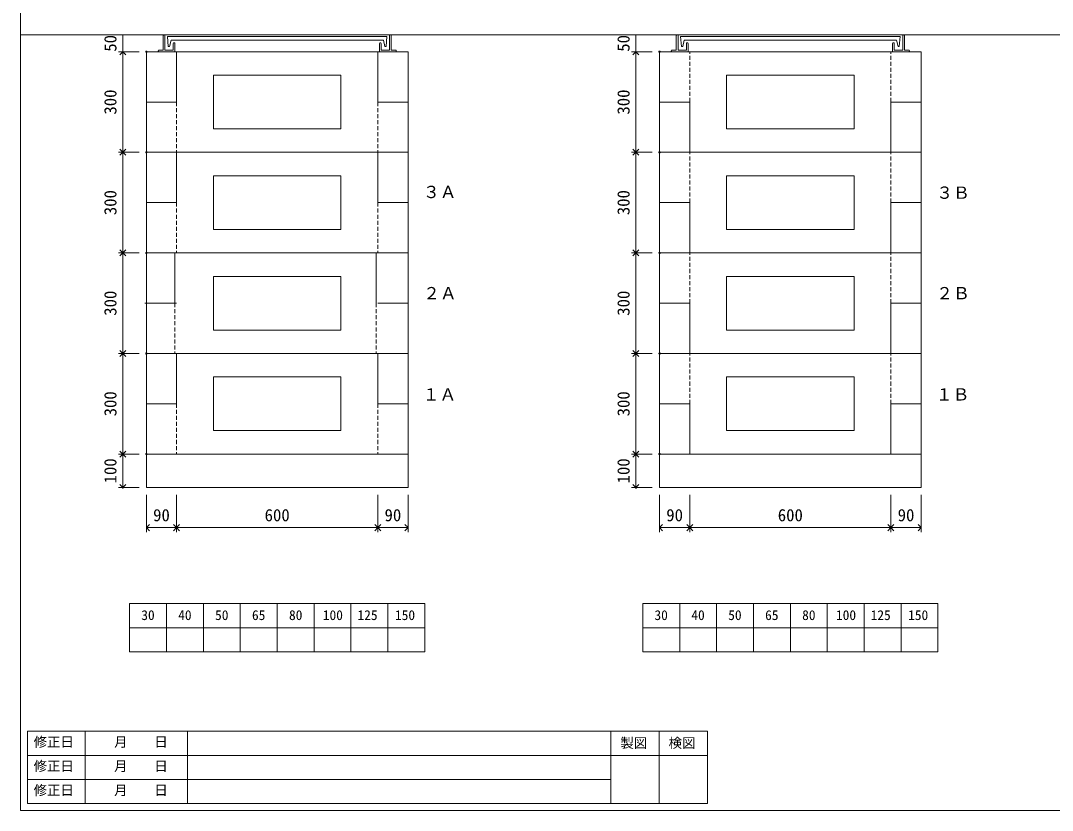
# Model space of a CAD drawing. Units: millimetres, scale not verified. Extents: x -4890 to 18490, y -2296 to 2296.
# Drawn here: x -1230 to 1846, y -1979 to 377 of the extents above; entities that cross this region are included whole.
import ezdxf
from ezdxf.enums import TextEntityAlignment as Align

# ---------------------------------------------------------------- set-up
doc = ezdxf.new("R2010")
doc.units = ezdxf.units.MM
doc.header["$LTSCALE"] = 10
doc.header["$PDMODE"] = 32
doc.header["$PDSIZE"] = 4
for name, pattern in [('DASHED1', [1.8, 1.2, -0.6]), ('USER2', [50.8, 31.75, -6.35, 6.35, -6.35]), ('USER5', [3.185, 0.01, -3.175])]:
    doc.linetypes.add(name, pattern=pattern)
for name, color, linetype, lineweight in [('0-1_Defpoints', 7, 'USER2', 5), ('0-2_waku', 7, 'Continuous', 18), ('0-3_gaikei', 7, 'Continuous', 18), ('0-4_kakure', 7, 'USER5', 18), ('0-5_sunpou', 7, 'Continuous', 5), ('0-8_uchigawa', 6, 'Continuous', 18), ('0-A_futa', 3, 'Continuous', 18), ('0-B_GL', 4, 'Continuous', 18), ('0-D_文字１', 7, 'Continuous', 18)]:
    doc.layers.add(name, color=color, linetype=linetype, lineweight=lineweight)
doc.styles.add('ＭＳ ゴシック', font='')
doc.styles.get('ＭＳ ゴシック').set_extended_font_data('MS Gothic')

# ---------------------------------------------------------------- blocks, each defined once
blk = doc.blocks.new('_Open90_20')
at = {"layer": '0-5_sunpou'}
blk.add_line((0, 0), (-1, 0), dxfattribs=at)
blk.add_lwpolyline([(-0.5, 0.5), (0, 0), (-0.5, -0.5)], dxfattribs=at)
blk = doc.blocks.new('_Open90')
at = {"layer": '0-5_sunpou'}
blk.add_line((0, 0), (-1, 0), dxfattribs=at)
blk.add_lwpolyline([(-0.5, 0.5), (0, 0), (-0.5, -0.5)], dxfattribs=at)
blk = doc.blocks.new('D67(1)')
at = {"layer": '0-1_Defpoints'}
for p in [(592.32, 2214.36), (522.02, 1914.36), (592.32, 1914.36)]:
    blk.add_point(p, dxfattribs=at)
at = {"layer": '0-5_sunpou'}
for p, q in [((570.32, 2214.36), (509.02, 2214.36)), ((522.02, 2196.36), (522.02, 1932.36)), ((570.32, 1914.36), (509.02, 1914.36))]:
    blk.add_line(p, q, dxfattribs=at)
at = {"layer": '0-5_sunpou', "xscale": 18, "yscale": 18}
for p, rotation in [((522.02, 2214.36), 90), ((522.02, 1914.36), 270)]:
    blk.add_blockref('_Open90', p, dxfattribs=dict(at, rotation=rotation))
at = {"layer": '0-5_sunpou', "style": 'ＭＳ ゴシック'}
blk.add_text('300', height=36.66, rotation=90, dxfattribs=at).set_placement((514.02, 2026.86), align=Align.BOTTOM_LEFT)
blk = doc.blocks.new('D65(1)')
at = {"layer": '0-1_Defpoints'}
for p in [(592.32, 1914.36), (522.02, 1614.36), (592.32, 1614.36)]:
    blk.add_point(p, dxfattribs=at)
at = {"layer": '0-5_sunpou'}
for p, q in [((570.32, 1914.36), (509.02, 1914.36)), ((522.02, 1896.36), (522.02, 1632.36)), ((570.32, 1614.36), (509.02, 1614.36))]:
    blk.add_line(p, q, dxfattribs=at)
at = {"layer": '0-5_sunpou', "xscale": 18, "yscale": 18}
for p, rotation in [((522.02, 1914.36), 90), ((522.02, 1614.36), 270)]:
    blk.add_blockref('_Open90', p, dxfattribs=dict(at, rotation=rotation))
at = {"layer": '0-5_sunpou', "style": 'ＭＳ ゴシック'}
blk.add_text('300', height=36.66, rotation=90, dxfattribs=at).set_placement((514.02, 1726.86), align=Align.BOTTOM_LEFT)
blk = doc.blocks.new('_Open90_23')
at = {"layer": '0-5_sunpou'}
blk.add_line((0, 0), (-1, 0), dxfattribs=at)
blk.add_lwpolyline([(-0.5, 0.5), (0, 0), (-0.5, -0.5)], dxfattribs=at)

msp = doc.modelspace()

# ---------------------------------------------------------------- linework, layer by layer
at = {"layer": '0-2_waku'}
for p, q in [((-1230, 2296.38), (-1230, -1978.62)), ((-1230, 2296.38), (-1230, -1978.62)), ((-1230, 2296.38), (-1230, -1978.62)), ((-905, -1361.96), (-905, -1505.96)), ((-905, -1361.96), (-905, -1505.96)), ((-905, -1361.96), (-905, -1505.96)), ((-905, -1361.96), (-905, -1505.96)), ((-905, -1361.96), (-25, -1361.96)), ((-795, -1361.96), (-795, -1505.96)), ((-685, -1361.96), (-685, -1505.96)), ((-685, -1361.96), (-685, -1505.96)), ((-575, -1361.96), (-575, -1505.96)), ((-465, -1361.96), (-465, -1505.96)), ((-355, -1361.96), (-355, -1505.96)), ((-245, -1361.96), (-245, -1505.96)), ((-135, -1361.96), (-135, -1505.96)), ((-25, -1361.96), (-25, -1505.96)), ((625, -1361.96), (625, -1505.96)), ((625, -1361.96), (625, -1505.96)), ((625, -1361.96), (625, -1505.96)), ((625, -1361.96), (625, -1505.96)), ((625, -1361.96), (1505, -1361.96)), ((735, -1361.96), (735, -1505.96)), ((845, -1361.96), (845, -1505.96)), ((845, -1361.96), (845, -1505.96)), ((955, -1361.96), (955, -1505.96)), ((1065, -1361.96), (1065, -1505.96)), ((1175, -1361.96), (1175, -1505.96)), ((1285, -1361.96), (1285, -1505.96)), ((1395, -1361.96), (1395, -1505.96)), ((1505, -1361.96), (1505, -1505.96)), ((-905, -1433.96), (-25, -1433.96)), ((625, -1433.96), (1505, -1433.96)), ((-905, -1505.96), (-25, -1505.96)), ((625, -1505.96), (1505, -1505.96)), ((-1210, -1742.62), (-1210, -1958.62)), ((-1210, -1742.62), (-1210, -1958.62)), ((-1210, -1742.62), (818, -1742.62)), ((-1037.5, -1742.62), (-1037.5, -1958.62)), ((-732.5, -1742.62), (-732.5, -1958.62)), ((-732.5, -1742.62), (-732.5, -1958.62)), ((530, -1742.62), (530, -1958.62)), ((530, -1742.62), (530, -1958.62)), ((674, -1742.62), (674, -1958.62)), ((818, -1742.62), (818, -1958.62)), ((-1210, -1814.62), (818, -1814.62)), ((-1210, -1886.62), (530, -1886.62)), ((-1210, -1958.62), (818, -1958.62)), ((-1230, -1978.62), (4890, -1978.62)), ((-1230, -1978.62), (4890, -1978.62)), ((-1230, -1978.62), (4890, -1978.62))]:
    msp.add_line(p, q, dxfattribs=at)
at = {"layer": '0-3_gaikei'}
for p, q in [((-75, 284.04), (-855, 284.04)), ((-855, 134.04), (-855, 284.04)), ((-165, 134.04), (-165, 284.04)), ((-75, 134.04), (-75, 284.04)), ((1455, 284.04), (675, 284.04)), ((1455, 284.04), (675, 284.04)), ((1455, 284.04), (675, 284.04)), ((1455, 284.04), (675, 284.04)), ((675, 284.04), (675, 134.04)), ((675, 284.04), (675, 134.04)), ((1365, 284.04), (765, 284.04)), ((1455, 284.04), (1455, 134.04)), ((-855, -15.96), (-855, 134.04)), ((-75, 134.04), (-165, 134.04)), ((-75, -15.96), (-75, 134.04)), ((-75, -15.96), (-75, 134.04)), ((765, 134.04), (675, 134.04)), ((675, 134.04), (675, -15.96)), ((765, 134.04), (765, -15.96)), ((765, 134.04), (765, -15.96)), ((1365, 134.04), (1365, -15.96)), ((1455, 134.04), (1455, -15.96)), ((-75, -15.96), (-855, -15.96)), ((-75, -15.96), (-855, -15.96)), ((-855, -165.96), (-855, -15.96)), ((-165, -15.96), (-765, -15.96)), ((-165, -165.96), (-165, -15.96)), ((-75, -165.96), (-75, -15.96)), ((1455, -15.96), (675, -15.96)), ((1455, -15.96), (675, -15.96)), ((1455, -15.96), (675, -15.96)), ((1455, -15.96), (675, -15.96)), ((1455, -15.96), (675, -15.96)), ((1455, -15.96), (675, -15.96)), ((1455, -15.96), (675, -15.96)), ((1455, -15.96), (675, -15.96)), ((1455, -15.96), (675, -15.96)), ((1455, -15.96), (675, -15.96)), ((675, -15.96), (675, -165.96)), ((675, -15.96), (675, -165.96)), ((1365, -15.96), (765, -15.96)), ((1365, -15.96), (765, -15.96)), ((1365, -15.96), (765, -15.96)), ((1455, -15.96), (1455, -165.96)), ((-855, -315.96), (-855, -165.96)), ((-75, -165.96), (-165, -165.96)), ((-75, -315.96), (-75, -165.96)), ((-75, -315.96), (-75, -165.96)), ((765, -165.96), (675, -165.96)), ((675, -165.96), (675, -315.96)), ((765, -165.96), (765, -315.96)), ((765, -165.96), (765, -315.96)), ((1365, -165.96), (1365, -315.96)), ((1455, -165.96), (1455, -315.96)), ((-75, -315.96), (-855, -315.96)), ((-855, -465.96), (-855, -315.96)), ((-165, -315.96), (-765, -315.96)), ((-170, -465.96), (-170, -315.96)), ((-75, -465.96), (-75, -315.96)), ((1455, -315.96), (675, -315.96)), ((1455, -315.96), (675, -315.96)), ((1455, -315.96), (675, -315.96)), ((1455, -315.96), (675, -315.96)), ((1455, -315.96), (675, -315.96)), ((1455, -315.96), (675, -315.96)), ((675, -315.96), (675, -465.96)), ((1365, -315.96), (765, -315.96)), ((1365, -315.96), (765, -315.96)), ((1455, -315.96), (1455, -465.96)), ((-855, -615.96), (-855, -465.96)), ((-765, -465.96), (-855, -465.96)), ((-75, -615.96), (-75, -465.96)), ((765, -465.96), (675, -465.96)), ((675, -465.96), (675, -615.96)), ((765, -465.96), (765, -615.96)), ((765, -465.96), (765, -615.96)), ((1365, -465.96), (1365, -615.96)), ((1455, -465.96), (1365, -465.96)), ((1455, -465.96), (1455, -615.96)), ((-855, -765.96), (-855, -615.96)), ((-75, -615.96), (-855, -615.96)), ((-765, -615.96), (-765, -765.96)), ((-165, -615.96), (-765, -615.96)), ((-165, -765.96), (-165, -615.96)), ((-75, -765.96), (-75, -615.96)), ((675, -615.96), (675, -765.96)), ((675, -615.96), (675, -765.96)), ((1455, -615.96), (675, -615.96)), ((1455, -615.96), (675, -615.96)), ((1455, -615.96), (675, -615.96)), ((1455, -615.96), (675, -615.96)), ((1455, -615.96), (675, -615.96)), ((1455, -615.96), (675, -615.96)), ((1365, -615.96), (765, -615.96)), ((1365, -615.96), (765, -615.96)), ((1455, -615.96), (1455, -765.96)), ((1455, -615.96), (1455, -765.96)), ((-855, -915.96), (-855, -765.96)), ((-765, -765.96), (-855, -765.96)), ((-75, -915.96), (-75, -765.96)), ((765, -765.96), (675, -765.96)), ((675, -765.96), (675, -915.96)), ((765, -765.96), (765, -915.96)), ((765, -765.96), (765, -915.96)), ((1365, -765.96), (1365, -915.96)), ((1455, -765.96), (1365, -765.96)), ((1455, -765.96), (1455, -915.96)), ((-75, -915.96), (-855, -915.96)), ((-855, -1015.96), (-855, -915.96)), ((-75, -915.96), (-855, -915.96)), ((-75, -1015.96), (-75, -915.96)), ((1455, -915.96), (675, -915.96)), ((1455, -915.96), (675, -915.96)), ((1455, -915.96), (675, -915.96)), ((675, -1015.96), (675, -915.96)), ((1365, -915.96), (765, -915.96)), ((1455, -1015.96), (1455, -915.96)), ((-75, -1015.96), (-855, -1015.96)), ((-75, -1015.96), (-855, -1015.96)), ((1455, -1015.96), (675, -1015.96))]:
    msp.add_line(p, q, dxfattribs=at)
for points in [[(-765, 284.04), (-765, 134.04), (-855, 134.04)], [(-765, 284.04), (-765, 134.04), (-765, 284.04)], [(1455, 284.04), (1455, 134.04), (1365, 134.04)], [(-75, -15.96), (-855, -15.96), (-855, 134.04)], [(-765, -15.96), (-765, -165.96), (-855, -165.96)], [(-765, -15.96), (-765, -165.96), (-765, -15.96)], [(1455, -15.96), (1455, -165.96), (1365, -165.96)], [(-75, -315.96), (-855, -315.96), (-855, -165.96)], [(-770, -315.96), (-770, -465.96), (-860, -465.96)], [(-770, -315.96), (-770, -465.96), (-770, -315.96)], [(-75, -615.96), (-855, -615.96), (-855, -465.96)], [(-75, -615.96), (-75, -465.96), (-165, -465.96)], [(-765, -615.96), (-765, -765.96), (-765, -615.96)], [(-75, -915.96), (-855, -915.96), (-855, -765.96)], [(-75, -915.96), (-75, -765.96), (-165, -765.96)]]:
    msp.add_lwpolyline(points, dxfattribs=at)
at = {"layer": '0-4_kakure', "linetype": 'DASHED1', "lineweight": 5}
for p, q in [((765, 134.04), (765, 284.04)), ((1365, 134.04), (1365, 284.04)), ((-765, 134.04), (-765, -15.96)), ((-165, 134.04), (-165, -15.96)), ((765, -165.96), (765, -15.96)), ((1365, -165.96), (1365, -15.96)), ((-765, -165.96), (-765, -315.96)), ((-165, -165.96), (-165, -315.96)), ((765, -465.96), (765, -315.96)), ((1365, -465.96), (1365, -315.96)), ((-770, -465.96), (-770, -615.96)), ((-170, -465.96), (-170, -615.96)), ((765, -765.96), (765, -615.96)), ((1365, -765.96), (1365, -615.96)), ((-765, -765.96), (-765, -915.96)), ((-165, -765.96), (-165, -915.96))]:
    msp.add_line(p, q, dxfattribs=at)
at = {"layer": '0-5_sunpou'}
for p, q in [((-877, 334.04), (-938.3, 334.04)), ((-925.3, 334.04), (-925.3, 284.04)), ((653, 334.04), (591.7, 334.04)), ((604.7, 334.04), (604.7, 284.04)), ((-877, 284.04), (-938.3, 284.04)), ((-877, 284.04), (-938.3, 284.04)), ((-877, 284.04), (-938.3, 284.04)), ((653, 284.04), (591.7, 284.04)), ((653, 284.04), (591.7, 284.04)), ((653, 284.04), (591.7, 284.04)), ((653, 284.04), (591.7, 284.04)), ((-877, -15.96), (-938.3, -15.96)), ((653, -15.96), (591.7, -15.96)), ((653, -15.96), (591.7, -15.96)), ((-877, -315.96), (-938.3, -315.96)), ((-877, -315.96), (-938.3, -315.96)), ((653, -315.96), (591.7, -315.96)), ((653, -315.96), (591.7, -315.96)), ((-877, -915.96), (-938.3, -915.96)), ((-877, -915.96), (-938.3, -915.96)), ((653, -915.96), (591.7, -915.96)), ((653, -915.96), (591.7, -915.96)), ((-925.3, -933.96), (-925.3, -997.96)), ((604.7, -933.96), (604.7, -997.96)), ((-877, -1015.96), (-938.3, -1015.96)), ((-855, -1037.96), (-855, -1148.4)), ((-765, -1037.96), (-765, -1148.4)), ((-765, -1037.96), (-765, -1148.4)), ((-165, -1037.96), (-165, -1148.4)), ((-165, -1037.96), (-165, -1148.4)), ((-75, -1037.96), (-75, -1148.4)), ((653, -1015.96), (591.7, -1015.96)), ((675, -1037.96), (675, -1148.4)), ((765, -1037.96), (765, -1148.4)), ((765, -1037.96), (765, -1148.4)), ((1365, -1037.96), (1365, -1148.4)), ((1365, -1037.96), (1365, -1148.4)), ((1455, -1037.96), (1455, -1148.4)), ((-837, -1135.4), (-783, -1135.4)), ((-747, -1135.4), (-183, -1135.4)), ((-147, -1135.4), (-93, -1135.4)), ((693, -1135.4), (747, -1135.4)), ((783, -1135.4), (1347, -1135.4)), ((1383, -1135.4), (1437, -1135.4))]:
    msp.add_line(p, q, dxfattribs=at)
for p in [(-925.3, -915.96), (604.7, -915.96), (-925.3, -1015.96), (604.7, -1015.96)]:
    msp.add_point(p, dxfattribs=at)
at = {"layer": '0-8_uchigawa'}
for p, q in [((-655, 54.04), (-655, 214.04)), ((-275, 214.04), (-655, 214.04)), ((-275, 54.04), (-275, 214.04)), ((875, 54.04), (875, 214.04)), ((1255, 214.04), (875, 214.04)), ((1255, 214.04), (875, 214.04)), ((1255, 214.04), (875, 214.04)), ((1255, 54.04), (1255, 214.04)), ((-275, 54.04), (-655, 54.04)), ((1255, 54.04), (875, 54.04)), ((1255, 54.04), (875, 54.04)), ((1255, 54.04), (875, 54.04)), ((-655, -245.96), (-655, -85.96)), ((-275, -85.96), (-655, -85.96)), ((-275, -245.96), (-275, -85.96)), ((875, -245.96), (875, -85.96)), ((1255, -85.96), (875, -85.96)), ((1255, -85.96), (875, -85.96)), ((1255, -85.96), (875, -85.96)), ((1255, -245.96), (1255, -85.96)), ((-275, -245.96), (-655, -245.96)), ((1255, -245.96), (875, -245.96)), ((1255, -245.96), (875, -245.96)), ((1255, -245.96), (875, -245.96)), ((-655, -545.96), (-655, -385.96)), ((-275, -385.96), (-655, -385.96)), ((-275, -545.96), (-275, -385.96)), ((875, -545.96), (875, -385.96)), ((1255, -385.96), (875, -385.96)), ((1255, -385.96), (875, -385.96)), ((1255, -385.96), (875, -385.96)), ((1255, -545.96), (1255, -385.96)), ((-275, -545.96), (-655, -545.96)), ((1255, -545.96), (875, -545.96)), ((1255, -545.96), (875, -545.96)), ((1255, -545.96), (875, -545.96)), ((-275, -685.96), (-655, -685.96)), ((-655, -845.96), (-655, -685.96)), ((-275, -845.96), (-275, -685.96)), ((875, -845.96), (875, -685.96)), ((1255, -685.96), (875, -685.96)), ((1255, -685.96), (1255, -845.96)), ((1255, -845.96), (1255, -685.96)), ((-275, -845.96), (-655, -845.96)), ((1255, -845.96), (875, -845.96)), ((1255, -845.96), (875, -845.96))]:
    msp.add_line(p, q, dxfattribs=at)
for points in [[(875, 214.04), (875, 54.04), (875, 214.04)], [(1255, 214.04), (1255, 54.04), (1255, 214.04)], [(875, -85.96), (875, -245.96), (875, -85.96)], [(1255, -85.96), (1255, -245.96), (1255, -85.96)], [(875, -385.96), (875, -545.96), (875, -385.96)], [(1255, -385.96), (1255, -545.96), (1255, -385.96)], [(1255, -685.96), (875, -685.96), (875, -845.96)]]:
    msp.add_lwpolyline(points, dxfattribs=at)
at = {"layer": '0-A_futa'}
for p, q in [((-805, 332.04), (-805, 289.04)), ((-803, 334.04), (-800, 334.04)), ((-800, 334.04), (-800, 289.04)), ((-792.19, 329.54), (-137.86, 329.54)), ((-792.19, 329.54), (-789.7, 299.54)), ((-781.67, 318.54), (-785.99, 299.54)), ((-781.67, 318.54), (-148.33, 318.54)), ((-775, 309.04), (-775, 289.04)), ((-773, 311.04), (-772, 311.04)), ((-770, 309.04), (-770, 284.04)), ((-160, 309.04), (-160, 284.04)), ((-157, 311.04), (-158, 311.04)), ((-155, 309.04), (-155, 289.04)), ((-148.33, 318.54), (-144.01, 299.54)), ((-137.86, 329.54), (-140.11, 299.54)), ((-130, 334.04), (-130, 289.04)), ((-130, 334.04), (-127, 334.04)), ((-125, 332.04), (-125, 289.04)), ((725, 332.04), (725, 289.04)), ((727, 334.04), (730, 334.04)), ((730, 334.04), (730, 289.04)), ((737.81, 329.54), (1392.14, 329.54)), ((737.81, 329.54), (740.3, 299.54)), ((748.33, 318.54), (744.01, 299.54)), ((748.33, 318.54), (1381.67, 318.54)), ((755, 309.04), (755, 289.04)), ((757, 311.04), (758, 311.04)), ((760, 309.04), (760, 284.04)), ((1370, 309.04), (1370, 284.04)), ((1373, 311.04), (1372, 311.04)), ((1375, 309.04), (1375, 289.04)), ((1381.67, 318.54), (1385.99, 299.54)), ((1392.14, 329.54), (1389.89, 299.54)), ((1400, 334.04), (1400, 289.04)), ((1400, 334.04), (1403, 334.04)), ((1405, 332.04), (1405, 289.04)), ((-820, 287.04), (-820, 286.04)), ((-818, 289.04), (-805, 289.04)), ((-770, 284.04), (-818, 284.04)), ((-800, 289.04), (-775, 289.04)), ((-789.7, 299.54), (-785.99, 299.54)), ((-160, 284.04), (-112, 284.04)), ((-130, 289.04), (-155, 289.04)), ((-140.11, 299.54), (-144.01, 299.54)), ((-112, 289.04), (-125, 289.04)), ((-110, 287.04), (-110, 286.04)), ((710, 287.04), (710, 286.04)), ((712, 289.04), (725, 289.04)), ((760, 284.04), (712, 284.04)), ((730, 289.04), (755, 289.04)), ((740.3, 299.54), (744.01, 299.54)), ((1370, 284.04), (1418, 284.04)), ((1400, 289.04), (1375, 289.04)), ((1389.89, 299.54), (1385.99, 299.54)), ((1418, 289.04), (1405, 289.04)), ((1420, 287.04), (1420, 286.04)), ((-770, -15.96), (-818, -15.96)), ((-160, -15.96), (-112, -15.96)), ((760, -15.96), (712, -15.96)), ((1370, -15.96), (1418, -15.96))]:
    msp.add_line(p, q, dxfattribs=at)
for centre, start, end in [((-803, 332.04), 90, 180), ((-773, 309.04), 90, 180), ((-772, 309.04), 0, 90), ((-158, 309.04), 90, 180), ((-157, 309.04), 0, 90), ((-127, 332.04), 0, 90), ((727, 332.04), 90, 180), ((757, 309.04), 90, 180), ((758, 309.04), 0, 90), ((1372, 309.04), 90, 180), ((1373, 309.04), 0, 90), ((1403, 332.04), 0, 90), ((-818, 287.04), 90, 180), ((-818, 286.04), 180, 270), ((-112, 287.04), 0, 90), ((-112, 286.04), 270, 0), ((712, 287.04), 90, 180), ((712, 286.04), 180, 270), ((1418, 287.04), 0, 90), ((1418, 286.04), 270, 0)]:
    msp.add_arc(centre, 2, start, end, dxfattribs=at)
at = {"layer": '0-B_GL'}
msp.add_line((-1230, 334.04), (4890, 334.04), dxfattribs=at)
msp.add_line((-1230, 334.04), (4890, 334.04), dxfattribs=at)

# ---------------------------------------------------------------- block references
at = {"layer": '0-5_sunpou'}
for name, p in [('D67(1)', (-1447.32, -1930.32)), ('D67(1)', (82.68, -1930.32)), ('D65(1)', (-1447.32, -1930.32)), ('D65(1)', (82.68, -1930.32)), ('D67(1)', (-1447.32, -2530.32)), ('D67(1)', (82.68, -2530.32)), ('D65(1)', (-1447.32, -2530.32)), ('D65(1)', (82.68, -2530.32))]:
    msp.add_blockref(name, p, dxfattribs=at)
at = {"layer": '0-5_sunpou', "xscale": 18, "yscale": 18}
for name, p, rotation in [('_Open90_23', (-925.3, -915.96), 90), ('_Open90_23', (604.7, -915.96), 90), ('_Open90_23', (-925.3, -1015.96), 270), ('_Open90_23', (604.7, -1015.96), 270), ('_Open90_20', (-855, -1135.4), 180), ('_Open90_20', (-765, -1135.4), 180), ('_Open90_20', (-165, -1135.4), 180), ('_Open90_20', (675, -1135.4), 180), ('_Open90_20', (765, -1135.4), 180), ('_Open90_20', (1365, -1135.4), 180)]:
    msp.add_blockref(name, p, dxfattribs=dict(at, rotation=rotation))
for p in [(-765, -1135.4), (-165, -1135.4), (-75, -1135.4), (765, -1135.4), (1365, -1135.4), (1455, -1135.4)]:
    msp.add_blockref('_Open90_20', p, dxfattribs=at)

# ---------------------------------------------------------------- texts
at = {"layer": '0-5_sunpou', "style": 'ＭＳ ゴシック'}
for s, p in [('50', (-933.3, 284.04)), ('50', (596.7, 284.04)), ('100', (-933.3, -1003.46)), ('100', (596.7, -1003.46))]:
    msp.add_text(s, height=36.66, rotation=90, dxfattribs=at).set_placement(p, align=Align.BOTTOM_LEFT)
for s, p in [('90', (-835, -1127.4)), ('600', (-502.5, -1127.4)), ('90', (-145, -1127.4)), ('90', (695, -1127.4)), ('600', (1027.5, -1127.4)), ('90', (1385, -1127.4))]:
    msp.add_text(s, height=36.66, dxfattribs=at).set_placement(p, align=Align.BOTTOM_LEFT)
at = {"layer": '0-D_文字１', "style": 'ＭＳ ゴシック'}
for s, height, p in [('３Ａ', 36.66, (-30.3, -163.58)), ('３Ｂ', 36.66, (1500.07, -165.68)), ('２Ａ', 36.66, (-29.73, -465.4)), ('２Ｂ', 36.66, (1500.15, -465.4)), ('１Ａ', 36.66, (-31.05, -767.26)), ('１Ｂ', 36.66, (1498.83, -767.26)), ('30', 29.33, (-870.23, -1419.77)), ('40', 29.33, (-760.23, -1419.77)), ('50', 29.33, (-650.23, -1419.77)), ('65', 29.33, (-540.23, -1419.77)), ('80', 29.33, (-429.82, -1419.77)), ('100', 29.33, (-328.95, -1419.77)), ('125', 29.33, (-225.56, -1419.77)), ('150', 29.33, (-113.8, -1419.77)), ('30', 29.33, (659.77, -1419.77)), ('40', 29.33, (769.77, -1419.77)), ('50', 29.33, (879.77, -1419.77)), ('65', 29.33, (989.77, -1419.77)), ('80', 29.33, (1100.18, -1419.77)), ('100', 29.33, (1201.05, -1419.77)), ('125', 29.33, (1304.44, -1419.77)), ('150', 29.33, (1416.2, -1419.77)), ('修正日', 29.33, (-1191.35, -1797.92)), ('\u3000\u3000月\u3000\u3000日', 29.33, (-1031.2, -1797.92)), ('製図', 29.33, (558.06, -1800.87)), ('検図', 29.33, (702.06, -1800.87)), ('修正日', 29.33, (-1191.35, -1869.92)), ('\u3000\u3000月\u3000\u3000日', 29.33, (-1031.2, -1869.92)), ('修正日', 29.33, (-1191.35, -1941.92)), ('\u3000\u3000月\u3000\u3000日', 29.33, (-1031.2, -1941.92))]:
    msp.add_text(s, height=height, dxfattribs=at).set_placement(p, align=Align.BOTTOM_LEFT)

doc.saveas('drawing.dxf')
